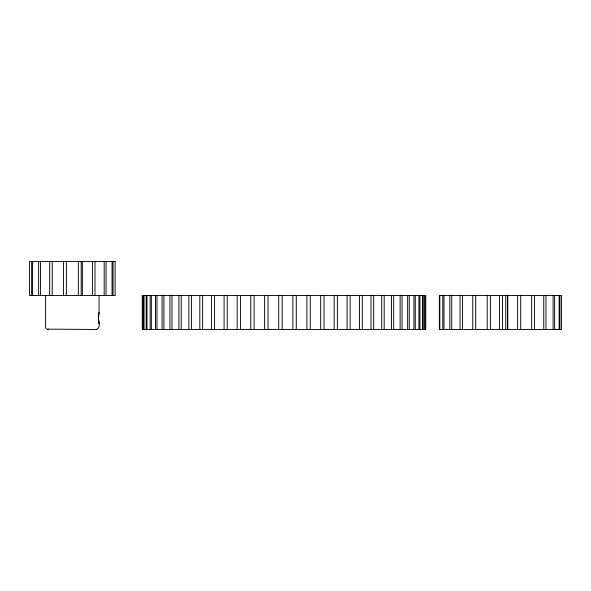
<?xml version="1.0" encoding="UTF-8"?>
<svg xmlns="http://www.w3.org/2000/svg" width="591" height="591" viewBox="0 0 591 591"><rect width="100%" height="100%" fill="white"/><g stroke="black" fill="none" stroke-linecap="round" stroke-linejoin="round"><path stroke-width="0.89" d="M98.963 313.26C96.363 318.157 102.671 327.281 96.215 329.497L47.007 329.121L45.965 328.079L45.588 326.668L45.588 295.5M99.052 322.841L98.985 323.639M98.985 312.691L98.446 318.165L98.963 323.07M96.126 329.497L96.946 329.401M47.694 329.401L48.514 329.497M559.936 295.5L559.936 329.497M559.123 295.5L559.123 329.497M554.668 295.5L554.668 329.497M553.095 295.5L553.095 329.497M545.988 295.5L545.988 329.497M543.75 295.5L543.75 329.497M534.434 295.5L534.434 329.497M531.678 295.5L531.678 329.497M520.73 295.5L520.73 329.497M517.627 295.5L517.627 329.497M507.758 295.5L507.758 329.497M507.58 295.5L507.58 329.497M505.748 295.5L505.748 329.497M502.49 295.5L502.49 329.497M499.484 295.5L499.498 329.497M490.412 295.5L490.412 329.497M487.213 295.5L487.213 329.497M475.703 295.5L475.703 329.497M472.756 295.5L472.756 329.497M462.539 295.5L462.539 329.497M460.027 295.5L460.027 329.497M451.746 295.5L451.746 329.497M449.825 295.5L449.825 329.497M443.996 295.5L443.996 329.497M442.799 295.5L442.799 329.497M439.785 295.5L439.785 329.497M425.195 295.5L425.195 329.497M424.848 295.5L424.848 329.497M423.252 295.5L423.252 329.497M422.572 295.5L422.572 329.497M419.935 295.5L419.935 329.497M418.923 295.5L418.923 329.497M415.259 295.5L415.259 329.497M413.929 295.5L413.929 329.497M409.282 295.5L409.282 329.497M407.642 295.5L407.642 329.497M402.057 295.5L402.057 329.497M400.122 295.5L400.122 329.497M393.665 295.5L393.665 329.497M391.456 295.5L391.456 329.497M384.18 295.5L384.18 329.497M381.72 295.5L381.72 329.497M373.697 295.5L373.697 329.497M371.008 295.5L371.008 329.497M362.32 295.5L362.32 329.497M359.431 295.5L359.431 329.497M350.168 295.5L350.168 329.497M347.109 295.5L347.109 329.497M337.358 295.5L337.358 329.497M334.159 295.5L334.159 329.497M324.016 295.5L324.016 329.497M320.706 295.5L320.706 329.497M310.275 295.5L310.275 329.497M306.892 295.5L306.892 329.497M296.276 295.5L296.276 329.497M292.848 295.5L292.848 329.497M282.151 295.5L282.151 329.497M278.716 295.5L278.716 329.497M268.041 295.5L268.041 329.497M264.635 295.5L264.635 329.497M254.093 295.5L254.093 329.497M250.747 295.5L250.747 329.497M240.448 295.5L240.448 329.497M237.183 295.5L237.183 329.497M227.225 295.5L227.225 329.497M224.092 295.5L224.092 329.497M214.57 295.5L214.57 329.497M211.593 295.5L211.593 329.497M202.61 295.5L202.61 329.497M199.817 295.5L199.817 329.497M191.454 295.5L191.454 329.497M188.876 295.5L188.876 329.497M181.215 295.5L181.215 329.497M178.881 295.5L178.881 329.497M172.003 295.5L172.003 329.497M169.927 295.5L169.927 329.497M163.899 295.5L163.899 329.497M162.104 295.5L162.104 329.497M156.992 295.5L156.992 329.497M155.499 295.5L155.499 329.497M151.34 295.5L151.34 329.497M150.166 295.5L150.166 329.497M147.011 295.5L147.011 329.497M146.162 295.5L146.162 329.497M144.041 295.5L144.041 329.497M143.532 295.5L143.532 329.497M142.468 295.5L142.468 329.497M113.044 261.503L113.044 295.5M112.046 261.503L112.046 295.5M106.055 261.503L106.055 295.5M104.179 261.503L104.179 295.5M99.052 295.5L99.052 313.489M94.996 261.503L94.996 295.5M92.469 261.503L92.469 295.5M82.348 261.503L82.348 295.5M81.203 261.503L81.203 295.5M78.33 261.503L78.33 295.5M66.347 261.503L66.347 295.5M63.473 261.503L63.473 295.5M52.207 261.503L52.207 295.5M49.681 261.503L49.681 295.5M40.498 261.503L40.498 295.5M38.622 261.503L38.622 295.5M32.631 261.503L32.631 295.5M31.633 261.503L31.633 295.5M115.127 261.503L29.55 261.503L29.55 295.5L115.127 295.5L115.127 261.503M425.727 295.5L142.298 295.5L142.298 329.497L425.727 329.497L425.727 295.5M561.45 295.5L439.379 295.5L439.379 329.497L561.45 329.497L561.45 295.5"/></g></svg>
